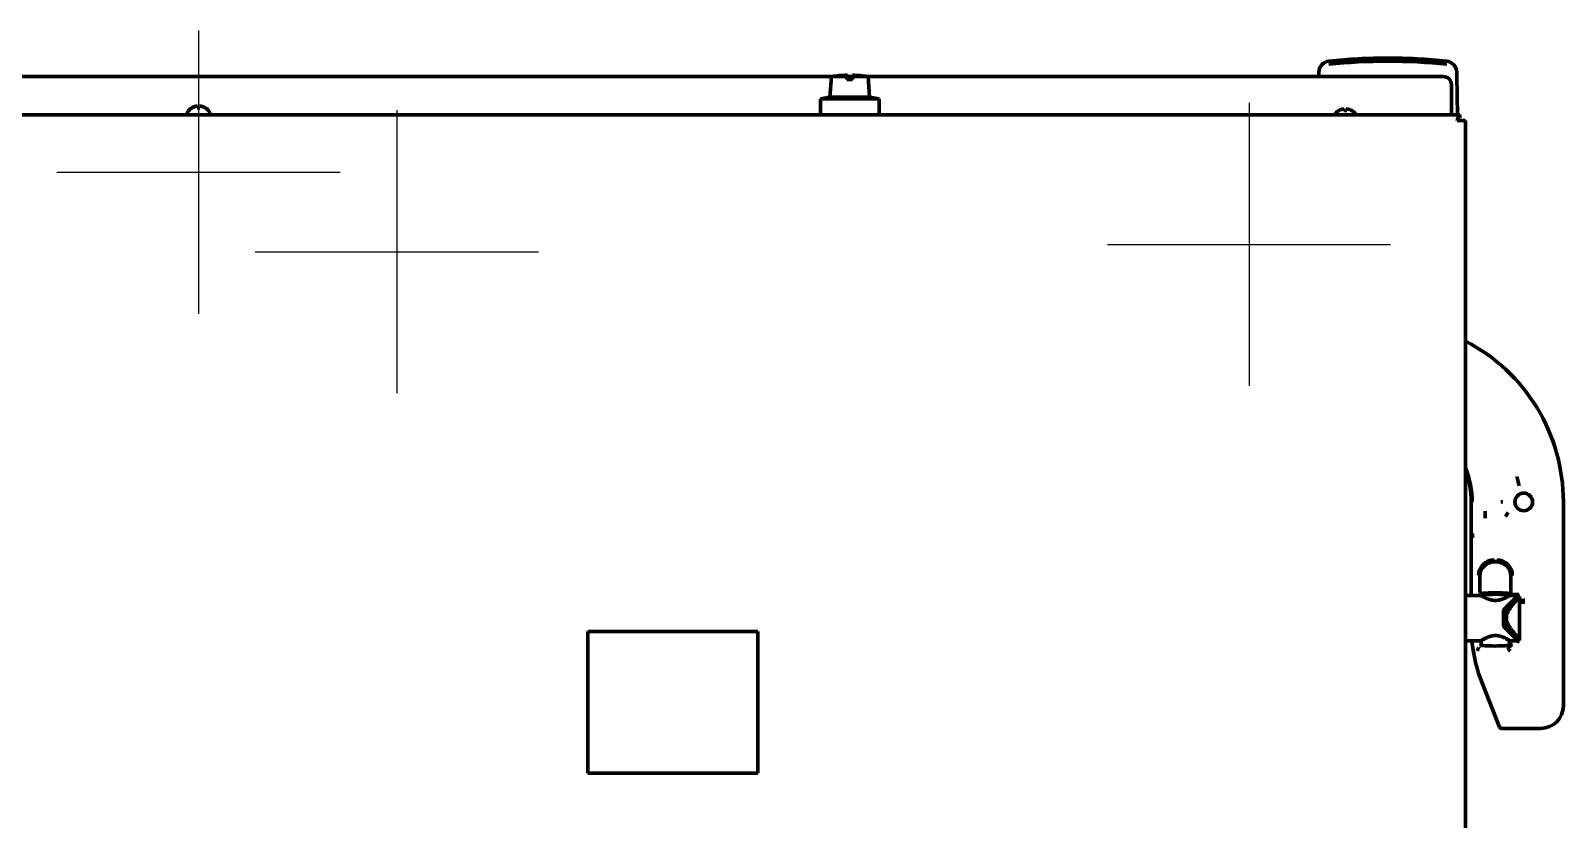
# Model space of a CAD drawing. Header units: inches. Extents: x 904 to 7172, y 213 to 5528.
# Drawn here: x 3184 to 3725, y 1208 to 1486 of the extents above; entities that cross this region are included whole.
import ezdxf

# ---------------------------------------------------------------- set-up
doc = ezdxf.new("R2010")
doc.units = ezdxf.units.IN
doc.layers.add('GEOM', color=7, linetype='Continuous')

# ---------------------------------------------------------------- blocks, each defined once
blk = doc.blocks.new('A$C0B5A562A')
at = {"color": 6}
for p, q in [((0, 50), (0, -50)), ((-50, 0), (50, 0))]:
    blk.add_line(p, q, dxfattribs=at)
blk = doc.blocks.new('A$C29D5572B')
at = {"color": 1}
for p, q in [((0, 50), (0, -50)), ((-50, 0), (50, 0))]:
    blk.add_line(p, q, dxfattribs=at)
blk = doc.blocks.new('A$C0F8E2EAE')
blk.add_blockref('A$C29D5572B', (0, 0))
blk = doc.blocks.new('A$C76516A4E')
at = {"color": 3}
for p, q in [((0, 50), (0, -50)), ((-50, 0), (50, 0))]:
    blk.add_line(p, q, dxfattribs=at)

msp = doc.modelspace()

# ---------------------------------------------------------------- linework, layer by layer
at = {"linetype": 'Continuous', "lineweight": 70}
for p, q in [((2803.62, 1470.06), (3466.66, 1470.06)), ((3466.62, 1470.05), (3466.11, 1462.75)), ((3472.12, 1470.05), (3466.62, 1470.05)), ((3472.11, 1470.06), (3474.12, 1470.06)), ((3472.12, 1470.05), (3472.12, 1469.03)), ((3472.12, 1469.03), (3474.12, 1469.03)), ((3479.62, 1470.05), (3474.12, 1470.05)), ((3474.12, 1469.03), (3474.12, 1470.05)), ((3479.57, 1470.06), (3682.62, 1470.06)), ((3480.13, 1462.75), (3479.62, 1470.05)), ((3558.23, 1470.07), (3563.12, 1470.07)), ((3558.23, 1470.07), (3558.23, 1470.06)), ((3563.12, 1470.07), (3568.01, 1470.07)), ((3563.12, 1470.06), (3563.12, 1470.07)), ((3568.01, 1470.06), (3568.01, 1470.07)), ((3638.75, 1471.57), (3638.73, 1470.23)), ((3638.73, 1470.23), (3638.73, 1470.06)), ((3685.62, 1467.16), (3685.62, 1457.31)), ((3687.48, 1471.57), (3687.51, 1470.23)), ((3687.74, 1456.57), (3687.51, 1470.23)), ((3466.11, 1462.75), (3462.79, 1462.17)), ((3483.45, 1462.17), (3462.79, 1462.17)), ((3462.79, 1462.17), (3462.79, 1456.57)), ((3480.13, 1462.75), (3466.11, 1462.75)), ((3483.45, 1462.17), (3480.13, 1462.75)), ((3483.45, 1456.57), (3483.45, 1462.17)), ((2797.62, 1456.57), (3688.62, 1456.57)), ((3239.12, 1457.17), (3239.12, 1456.97)), ((3240.82, 1459.01), (3240.82, 1459.05)), ((3245.42, 1459.05), (3245.42, 1459.01)), ((3247.12, 1456.97), (3247.12, 1457.17)), ((3645.82, 1458.01), (3645.82, 1458.05)), ((3650.42, 1458.05), (3650.42, 1458.01)), ((3685.62, 1456.57), (3685.62, 1457.31)), ((3688.62, 1456.57), (3688.62, 1455.57)), ((3687.62, 1454.57), (3688.62, 1454.57)), ((3687.78, 1454.57), (3687.78, 1454.8)), ((3690.62, 1454.57), (3688.62, 1454.57)), ((3690.62, 967.77), (3690.62, 1454.57)), ((3708.65, 1328.81), (3709.04, 1327.37)), ((3709.04, 1327.37), (3709.56, 1325.46)), ((3692.62, 1319.77), (3692.62, 1286.77)), ((3703, 1319.77), (3703.76, 1319.77)), ((3704.72, 1314.68), (3705.62, 1316.04)), ((3725.12, 1247.76), (3725.12, 1319.77)), ((3693.04, 1307.13), (3693, 1308.6)), ((3700.64, 1298.58), (3701.6, 1298.58)), ((3700.65, 1298.77), (3701.59, 1298.77)), ((3695.64, 1293.59), (3695.64, 1289.3)), ((3706.6, 1293.59), (3706.6, 1289.3)), ((3696.07, 1286.77), (3690.62, 1286.77)), ((3696.01, 1287.41), (3695.71, 1287.8)), ((3709.12, 1286.77), (3704.02, 1281.67)), ((3709.12, 1286.77), (3704.41, 1282.06)), ((3709.12, 1286.77), (3706.17, 1286.77)), ((3706.52, 1287.8), (3706.23, 1287.41)), ((3706.36, 1287.08), (3708.88, 1287.08)), ((3708.88, 1287.08), (3708.88, 1287.1)), ((3709.22, 1286.77), (3709.12, 1286.77)), ((3709.62, 1271.17), (3709.62, 1286.37)), ((3704.02, 1275.87), (3704.02, 1281.67)), ((3704.12, 1280.77), (3704.12, 1279.9)), ((3704.12, 1279.34), (3704.12, 1278.2)), ((3704.12, 1277.64), (3704.12, 1276.77)), ((3440.62, 1273.97), (3380.62, 1273.97)), ((3380.62, 1273.97), (3380.62, 1223.97)), ((3440.62, 1223.97), (3440.62, 1273.97)), ((3709.12, 1270.77), (3704.02, 1275.87)), ((3709.12, 1270.77), (3704.41, 1275.47)), ((3690.62, 1270.77), (3696.07, 1270.77)), ((3696.12, 1270.8), (3696.12, 1269.24)), ((3706.12, 1269.26), (3706.12, 1270.8)), ((3706.17, 1270.77), (3709.12, 1270.77)), ((3706.21, 1269.24), (3706.21, 1269.23)), ((3708.88, 1270.42), (3708.88, 1270.46)), ((3709.12, 1270.77), (3709.22, 1270.77)), ((3702.62, 1240.24), (3696.52, 1255.5)), ((3703.32, 1239.77), (3717.13, 1239.77)), ((3380.62, 1223.97), (3440.62, 1223.97))]:
    msp.add_line(p, q, dxfattribs=at)
msp.add_circle((3711.12, 1319.77), 3.13, dxfattribs=at)
for centre, radius, start, end in [((3642.75, 1471.5), 4, 95.987, 179), ((3663.12, 1277.32), 199.25, 90, 95.987), ((3663.12, 1277.32), 199.25, 84.013, 90), ((3683.48, 1471.5), 4, 1, 84.013), ((3474.62, 1410.59), 60, 92.3861, 97.663), ((3471.62, 1410.59), 60, 82.337, 87.6114), ((3239.52, 1457.17), 0.4, 149.6988, 180), ((3239.52, 1456.97), 0.4, 180, 270), ((3243.32, 1454.95), 4.8, 121.3727, 149.6988), ((3242.92, 1454.95), 4.8, 30.3012, 58.6273), ((3246.72, 1456.97), 0.4, 270, 0), ((3246.72, 1457.17), 0.4, 0, 30.3012), ((3648.32, 1453.95), 4.8, 121.3727, 146.9175), ((3647.92, 1453.95), 4.8, 33.0825, 58.6273), ((3661.12, 1319.77), 64, 0, 62.5528), ((3661.12, 1319.77), 31.8, 0, 21.9122), ((3661.12, 1319.77), 31.5, 0, 20.5284), ((3747.12, 1275.75), 54.5, 185.2398, 201.8014)]:
    msp.add_arc(centre, radius, start, end, dxfattribs=at)
for centre, major_axis, ratio, start_param, end_param in [((3663.12, 1277.74), (197.77, 0), 0.999848, 1.465422, 1.67617), ((3682.62, 1467.16), (-3, 0), 0.965926, 3.141593, 4.712389), ((3700.65, 1293.77), (-5.51, 0), 0.999048, 4.712389, 6.283185), ((3701.59, 1293.77), (-5.51, 0), 0.999048, 3.141593, 4.712389), ((3700.65, 1293.77), (5.01, 0), 0.998858, 1.570796, 3.141593), ((3700.65, 1293.58), (-4.17, 2.78), 0.998023, 5.301071, 6.87004), ((3701.59, 1293.77), (5.01, 0), 0.998858, 0, 1.570796), ((3701.59, 1293.58), (-4.17, -2.78), 0.998023, 2.554737, 4.123707), ((3695.72, 1289.3), (0, 1.5), 0.052408, 1.570796, 3.071779), ((3706.52, 1289.3), (0, 1.5), 0.052408, 3.211406, 4.712389), ((3695.59, 1268.26), (0.675, -0.584), 0.395819, 4.350072, 4.990622), ((3701.15, 1269.24), (5.13, 0), 0.069756, 3.033325, 3.098266), ((3701.12, 1269.24), (5.1, 0), 0.069927, 3.188101, 6.18686), ((3705.96, 1269.48), (0.694, 0.32), 0.999996, 4.280256, 5.40509), ((3701.09, 1269.24), (5.13, 0), 0.069756, 0.041223, 0.108261), ((3707.12, 1268.9), (-0.468, 0.176), 0.743892, 4.984456, 6.179853), ((3717.11, 1247.78), (5.67, -5.67), 0.997265, 5.499157, 7.067214), ((3703.32, 1240.52), (0.031, -0.75), 0.998627, 5.052069, 6.241985)]:
    msp.add_ellipse(centre, major_axis=major_axis, ratio=ratio, start_param=start_param, end_param=end_param, dxfattribs=at)
for points, degree, knots in [([(3472.12, 1470.53), (3472.12, 1470.53), (3472.12, 1470.53), (3472.12, 1470.53), (3472.12, 1470.53), (3472.12, 1470.52), (3472.12, 1470.51), (3472.12, 1470.5), (3472.12, 1470.48), (3472.12, 1470.46), (3472.12, 1470.43), (3472.12, 1470.4), (3472.12, 1470.35), (3472.12, 1470.3), (3472.12, 1470.23), (3472.12, 1470.15), (3472.12, 1470.09), (3472.12, 1470.05)], 3, [0, 0, 0, 0, 0.001093, 0.072443, 0.143794, 0.215144, 0.286495, 0.357845, 0.429196, 0.500546, 0.571897, 0.643247, 0.714598, 0.785948, 0.857299, 0.928649, 1, 1, 1, 1]), ([(3474.12, 1470.05), (3474.12, 1470.09), (3474.12, 1470.15), (3474.12, 1470.23), (3474.12, 1470.3), (3474.12, 1470.35), (3474.12, 1470.4), (3474.12, 1470.43), (3474.12, 1470.46), (3474.12, 1470.48), (3474.12, 1470.5), (3474.12, 1470.51), (3474.12, 1470.52), (3474.12, 1470.53), (3474.12, 1470.53), (3474.12, 1470.53), (3474.12, 1470.53)], 3, [0, 0, 0, 0, 0.071482, 0.142964, 0.214447, 0.285929, 0.357411, 0.428893, 0.500375, 0.571857, 0.64334, 0.714822, 0.786304, 0.857786, 0.929268, 1, 1, 1, 1]), ([(3242.62, 1459.01), (3242.62, 1459.14), (3242.62, 1459.25), (3242.62, 1459.38), (3242.62, 1459.43), (3242.62, 1459.5), (3242.62, 1459.53), (3242.62, 1459.56)], 3, [0, 0, 0, 0, 0.5, 0.5, 0.75, 0.75, 1, 1, 1, 1]), ([(3245.42, 1459.01), (3245.22, 1459.14), (3245.01, 1459.25), (3244.68, 1459.38), (3244.57, 1459.43), (3244.35, 1459.5), (3244.23, 1459.53), (3244.12, 1459.56)], 3, [0, 0, 0, 0, 0.5, 0.5, 0.75, 0.75, 1, 1, 1, 1]), ([(3647.62, 1458.01), (3647.62, 1458.14), (3647.62, 1458.25), (3647.62, 1458.38), (3647.62, 1458.42), (3647.62, 1458.5), (3647.62, 1458.53), (3647.62, 1458.56)], 3, [0, 0, 0, 0, 0.5, 0.5, 0.75, 0.75, 1, 1, 1, 1]), ([(3650.42, 1458.01), (3650.22, 1458.14), (3650.01, 1458.25), (3649.68, 1458.38), (3649.57, 1458.42), (3649.35, 1458.5), (3649.23, 1458.53), (3649.12, 1458.56)], 3, [0, 0, 0, 0, 0.5, 0.5, 0.75, 0.75, 1, 1, 1, 1]), ([(3697.54, 1316.46), (3697.54, 1316.06), (3697.54, 1315.66), (3697.53, 1315.06), (3697.53, 1314.67), (3697.52, 1314.28), (3697.52, 1314.08)], 3, [0, 0, 0, 0, 0.5, 0.5, 0.75, 1, 1, 1, 1]), ([(3696.11, 1286.88), (3696.11, 1286.89), (3696.11, 1286.9), (3696.1, 1286.93), (3696.1, 1286.94), (3696.1, 1286.99), (3696.09, 1287.01), (3696.08, 1287.07), (3696.08, 1287.1), (3696.07, 1287.15), (3696.06, 1287.18), (3696.05, 1287.25), (3696.04, 1287.3), (3696.03, 1287.35), (3696.03, 1287.37), (3696.02, 1287.39), (3696.01, 1287.4), (3696.01, 1287.41)], 3, [0, 0, 0, 0, 0.0625, 0.0625, 0.125, 0.125, 0.25, 0.25, 0.375, 0.375, 0.5, 0.5, 0.75, 0.75, 0.875, 0.875, 1, 1, 1, 1]), ([(3706.17, 1286.77), (3706.17, 1286.77), (3706.17, 1286.77), (3706.17, 1286.77), (3706.16, 1286.76), (3706.15, 1286.76), (3706.13, 1286.74), (3706.1, 1286.73), (3706.04, 1286.69), (3705.99, 1286.66), (3705.93, 1286.62), (3705.92, 1286.61), (3705.89, 1286.6), (3705.85, 1286.57), (3705.81, 1286.54), (3705.71, 1286.49), (3705.64, 1286.44), (3705.48, 1286.35), (3705.4, 1286.3), (3705.28, 1286.24), (3705.26, 1286.23), (3705.21, 1286.2), (3705.14, 1286.16), (3705.07, 1286.12), (3704.91, 1286.04), (3704.8, 1285.98), (3704.58, 1285.87), (3704.46, 1285.81), (3704.3, 1285.74), (3704.27, 1285.73), (3704.21, 1285.7), (3704.18, 1285.68), (3704.08, 1285.64), (3704.01, 1285.61), (3703.81, 1285.53), (3703.68, 1285.48), (3703.39, 1285.37), (3703.25, 1285.33), (3703.02, 1285.26), (3702.94, 1285.24), (3702.83, 1285.2), (3702.79, 1285.19), (3702.71, 1285.17), (3702.67, 1285.16), (3702.47, 1285.12), (3702.31, 1285.08), (3701.98, 1285.03), (3701.81, 1285.01), (3701.56, 1284.99), (3701.47, 1284.98), (3701.34, 1284.98), (3701.3, 1284.98), (3701.22, 1284.97), (3701.17, 1284.97), (3700.96, 1284.97), (3700.79, 1284.98), (3700.45, 1285.01), (3700.28, 1285.03), (3700.08, 1285.06), (3700.04, 1285.07), (3699.95, 1285.08), (3699.91, 1285.09), (3699.79, 1285.11), (3699.71, 1285.13), (3699.47, 1285.19), (3699.31, 1285.23), (3699.01, 1285.32), (3698.86, 1285.37), (3698.68, 1285.43), (3698.65, 1285.45), (3698.58, 1285.47), (3698.47, 1285.51), (3698.37, 1285.55), (3698.17, 1285.64), (3698.04, 1285.69), (3697.79, 1285.81), (3697.67, 1285.86), (3697.53, 1285.94), (3697.5, 1285.95), (3697.44, 1285.98), (3697.36, 1286.02), (3697.28, 1286.06), (3697.13, 1286.14), (3697.03, 1286.2), (3696.85, 1286.3), (3696.76, 1286.35), (3696.65, 1286.42), (3696.61, 1286.44), (3696.55, 1286.47), (3696.54, 1286.48), (3696.5, 1286.5), (3696.49, 1286.51), (3696.4, 1286.56), (3696.35, 1286.6), (3696.25, 1286.66), (3696.21, 1286.68), (3696.14, 1286.72), (3696.11, 1286.74), (3696.09, 1286.75), (3696.09, 1286.76), (3696.08, 1286.76), (3696.08, 1286.76), (3696.07, 1286.77), (3696.07, 1286.77), (3696.07, 1286.77), (3696.07, 1286.77), (3696.07, 1286.77), (3696.07, 1286.77), (3696.07, 1286.77)], 3, [0, 0, 0, 0, 0.006788, 0.006788, 0.014609, 0.03025, 0.03025, 0.061532, 0.061532, 0.092814, 0.092814, 0.100635, 0.100635, 0.108456, 0.124097, 0.124097, 0.155379, 0.155379, 0.186661, 0.186661, 0.194482, 0.194482, 0.202302, 0.217944, 0.217944, 0.249226, 0.249226, 0.280508, 0.280508, 0.288329, 0.288329, 0.296149, 0.296149, 0.31179, 0.31179, 0.343073, 0.343073, 0.374355, 0.374355, 0.389996, 0.389996, 0.397816, 0.397816, 0.405637, 0.405637, 0.436919, 0.436919, 0.468202, 0.468202, 0.483843, 0.483843, 0.491663, 0.491663, 0.499484, 0.499484, 0.530766, 0.530766, 0.562048, 0.562048, 0.569869, 0.569869, 0.577689, 0.577689, 0.593331, 0.593331, 0.624613, 0.624613, 0.655895, 0.655895, 0.663716, 0.663716, 0.671536, 0.687177, 0.687177, 0.71846, 0.71846, 0.749742, 0.749742, 0.757562, 0.757562, 0.765383, 0.781024, 0.781024, 0.812306, 0.812306, 0.843589, 0.843589, 0.85923, 0.85923, 0.86705, 0.86705, 0.874871, 0.874871, 0.906153, 0.906153, 0.937435, 0.937435, 0.968718, 0.968718, 0.976538, 0.976538, 0.984359, 0.984359, 0.992179, 0.99609, 0.998045, 0.998045, 1, 1, 1, 1]), ([(3696.13, 1286.77), (3696.12, 1286.79), (3696.16, 1286.82), (3696.28, 1286.86), (3696.38, 1286.89), (3696.63, 1286.93), (3696.78, 1286.95), (3697.14, 1286.99), (3697.35, 1287.01), (3697.81, 1287.05), (3698.07, 1287.06), (3698.61, 1287.09), (3698.9, 1287.11), (3699.51, 1287.13), (3699.82, 1287.13), (3700.46, 1287.15), (3700.79, 1287.15), (3701.12, 1287.15)], 3, [0, 0, 0, 0, 0.125, 0.125, 0.25, 0.25, 0.375, 0.375, 0.5, 0.5, 0.625, 0.625, 0.75, 0.75, 0.875, 0.875, 1, 1, 1, 1]), ([(3696.13, 1286.75), (3696.13, 1286.75), (3696.13, 1286.75), (3696.12, 1286.75), (3696.12, 1286.76), (3696.12, 1286.76), (3696.12, 1286.76), (3696.12, 1286.77), (3696.12, 1286.77)], 3, [0, 0, 0, 0, 0.079138, 0.245805, 0.500002, 0.710457, 0.920899, 1, 1, 1, 1]), ([(3701.12, 1287.15), (3701.45, 1287.15), (3701.78, 1287.15), (3702.42, 1287.13), (3702.74, 1287.13), (3703.34, 1287.11), (3703.63, 1287.09), (3704.18, 1287.07), (3704.43, 1287.05), (3704.9, 1287.01), (3705.1, 1286.99), (3705.47, 1286.95), (3705.62, 1286.93), (3705.87, 1286.89), (3705.97, 1286.86), (3706.1, 1286.82), (3706.13, 1286.79), (3706.13, 1286.77)], 3, [0, 0, 0, 0, 0.125, 0.125, 0.25, 0.25, 0.375, 0.375, 0.5, 0.5, 0.625, 0.625, 0.75, 0.75, 0.875, 0.875, 1, 1, 1, 1]), ([(3709.16, 1286.7), (3709.17, 1286.71), (3709.18, 1286.72), (3709.19, 1286.74), (3709.2, 1286.75), (3709.21, 1286.76), (3709.21, 1286.76), (3709.22, 1286.77), (3709.22, 1286.77), (3709.22, 1286.77), (3709.22, 1286.77), (3709.21, 1286.76), (3709.21, 1286.76), (3709.2, 1286.75), (3709.2, 1286.74), (3709.16, 1286.7), (3709.13, 1286.66), (3709.06, 1286.59), (3709.03, 1286.56), (3708.99, 1286.51), (3708.98, 1286.5), (3708.95, 1286.46), (3708.93, 1286.44), (3708.85, 1286.35), (3708.77, 1286.26), (3708.6, 1286.07), (3708.51, 1285.97), (3708.38, 1285.83), (3708.36, 1285.8), (3708.31, 1285.74), (3708.28, 1285.71), (3708.2, 1285.61), (3708.15, 1285.55), (3707.98, 1285.36), (3707.86, 1285.22), (3707.61, 1284.93), (3707.48, 1284.78), (3707.22, 1284.47), (3707.08, 1284.31), (3706.87, 1284.06), (3706.8, 1283.98), (3706.7, 1283.85), (3706.66, 1283.8), (3706.59, 1283.72), (3706.55, 1283.67), (3706.37, 1283.45), (3706.23, 1283.27), (3705.94, 1282.9), (3705.79, 1282.71), (3705.51, 1282.32), (3705.36, 1282.13), (3705.15, 1281.82), (3705.08, 1281.72), (3704.94, 1281.51), (3704.88, 1281.4), (3704.74, 1281.19), (3704.68, 1281.08), (3704.58, 1280.91), (3704.55, 1280.85), (3704.49, 1280.74), (3704.46, 1280.68), (3704.37, 1280.51), (3704.31, 1280.39), (3704.21, 1280.15), (3704.16, 1280.02), (3704.12, 1279.9)], 3, [0, 0, 0, 0, 0.018362, 0.018362, 0.047234, 0.047234, 0.06167, 0.06167, 0.076106, 0.076106, 0.090542, 0.090542, 0.104977, 0.104977, 0.133849, 0.133849, 0.191593, 0.191593, 0.220464, 0.220464, 0.2349, 0.2349, 0.249336, 0.249336, 0.307079, 0.307079, 0.364823, 0.364823, 0.379259, 0.379259, 0.393694, 0.393694, 0.422566, 0.422566, 0.48031, 0.48031, 0.538053, 0.538053, 0.595796, 0.595796, 0.624668, 0.624668, 0.639104, 0.639104, 0.65354, 0.65354, 0.711283, 0.711283, 0.769026, 0.769026, 0.82677, 0.82677, 0.855642, 0.855642, 0.884513, 0.884513, 0.913385, 0.913385, 0.927821, 0.927821, 0.942257, 0.942257, 0.971128, 0.971128, 1, 1, 1, 1]), ([(3709.62, 1286.37), (3709.62, 1286.37), (3709.62, 1286.37), (3709.61, 1286.36), (3709.61, 1286.36), (3709.6, 1286.35), (3709.59, 1286.34), (3709.55, 1286.3), (3709.51, 1286.26), (3709.44, 1286.18), (3709.41, 1286.16), (3709.36, 1286.11), (3709.35, 1286.09), (3709.31, 1286.05), (3709.29, 1286.04), (3709.2, 1285.94), (3709.12, 1285.85), (3708.93, 1285.66), (3708.82, 1285.56), (3708.68, 1285.41), (3708.66, 1285.38), (3708.6, 1285.32), (3708.51, 1285.23), (3708.42, 1285.13), (3708.23, 1284.94), (3708.1, 1284.8), (3707.83, 1284.51), (3707.68, 1284.36), (3707.46, 1284.13), (3707.39, 1284.05), (3707.28, 1283.93), (3707.24, 1283.88), (3707.16, 1283.8), (3707.12, 1283.76), (3707.05, 1283.67), (3707.01, 1283.63), (3706.93, 1283.55), (3706.89, 1283.5), (3706.77, 1283.37), (3706.7, 1283.28), (3706.46, 1283.02), (3706.3, 1282.84), (3705.98, 1282.46), (3705.82, 1282.27), (3705.59, 1281.98), (3705.51, 1281.88), (3705.36, 1281.68), (3705.28, 1281.57), (3705.13, 1281.36), (3705.05, 1281.26), (3704.9, 1281.04), (3704.83, 1280.93), (3704.73, 1280.76), (3704.69, 1280.7), (3704.64, 1280.62), (3704.62, 1280.59), (3704.59, 1280.53), (3704.58, 1280.5), (3704.49, 1280.35), (3704.43, 1280.23), (3704.32, 1279.99), (3704.27, 1279.86), (3704.18, 1279.6), (3704.15, 1279.47), (3704.12, 1279.34)], 3, [0, 0, 0, 0, 0.015287, 0.015287, 0.030917, 0.030917, 0.062178, 0.062178, 0.124699, 0.124699, 0.15596, 0.15596, 0.17159, 0.17159, 0.187221, 0.187221, 0.249742, 0.249742, 0.312264, 0.312264, 0.327894, 0.327894, 0.343524, 0.374785, 0.374785, 0.437307, 0.437307, 0.499828, 0.499828, 0.531089, 0.531089, 0.546719, 0.546719, 0.56235, 0.56235, 0.57798, 0.57798, 0.59361, 0.59361, 0.624871, 0.624871, 0.687393, 0.687393, 0.749914, 0.749914, 0.781175, 0.781175, 0.812436, 0.812436, 0.843696, 0.843696, 0.874957, 0.874957, 0.890587, 0.890587, 0.898403, 0.898403, 0.906218, 0.906218, 0.937479, 0.937479, 0.968739, 0.968739, 1, 1, 1, 1]), ([(3709.12, 1285.77), (3709.12, 1285.77), (3709.11, 1285.75), (3709.06, 1285.7), (3709.03, 1285.66), (3708.96, 1285.59), (3708.94, 1285.56), (3708.89, 1285.51), (3708.88, 1285.49), (3708.85, 1285.46), (3708.83, 1285.44), (3708.75, 1285.35), (3708.68, 1285.26), (3708.52, 1285.07), (3708.43, 1284.97), (3708.31, 1284.83), (3708.29, 1284.8), (3708.24, 1284.74), (3708.21, 1284.71), (3708.14, 1284.62), (3708.08, 1284.56), (3707.92, 1284.36), (3707.81, 1284.23), (3707.58, 1283.94), (3707.46, 1283.8), (3707.28, 1283.56), (3707.22, 1283.49), (3707.13, 1283.36), (3707.1, 1283.32), (3707.04, 1283.24), (3707, 1283.2), (3706.85, 1282.99), (3706.72, 1282.82), (3706.47, 1282.46), (3706.35, 1282.28), (3706.1, 1281.9), (3705.98, 1281.71), (3705.8, 1281.41), (3705.75, 1281.31), (3705.66, 1281.15), (3705.64, 1281.1), (3705.58, 1280.99), (3705.56, 1280.94), (3705.48, 1280.77), (3705.43, 1280.66), (3705.34, 1280.44), (3705.29, 1280.33), (3705.21, 1280.1), (3705.18, 1279.98), (3705.13, 1279.83), (3705.13, 1279.8), (3705.11, 1279.74), (3705.09, 1279.65), (3705.07, 1279.56), (3705.04, 1279.38), (3705.02, 1279.26), (3705, 1279.01), (3704.99, 1278.89), (3704.99, 1278.73), (3704.99, 1278.7), (3704.99, 1278.64), (3704.99, 1278.6), (3705, 1278.51), (3705.01, 1278.32), (3705.04, 1278.14), (3705.09, 1277.9), (3705.11, 1277.78), (3705.16, 1277.6), (3705.18, 1277.54), (3705.21, 1277.45), (3705.22, 1277.42), (3705.24, 1277.37), (3705.29, 1277.22), (3705.34, 1277.08), (3705.44, 1276.86), (3705.48, 1276.75), (3705.59, 1276.54), (3705.64, 1276.43), (3705.75, 1276.22), (3705.81, 1276.12), (3705.9, 1275.97), (3705.93, 1275.92), (3705.99, 1275.82), (3706.02, 1275.77), (3706.11, 1275.62), (3706.17, 1275.53), (3706.35, 1275.24), (3706.48, 1275.06), (3706.73, 1274.71), (3706.85, 1274.54), (3707.1, 1274.21), (3707.22, 1274.05), (3707.41, 1273.82), (3707.47, 1273.74), (3707.56, 1273.63), (3707.58, 1273.59), (3707.64, 1273.52), (3707.67, 1273.48), (3707.82, 1273.3), (3707.93, 1273.17), (3708.14, 1272.91), (3708.24, 1272.79), (3708.38, 1272.62), (3708.43, 1272.57), (3708.5, 1272.49), (3708.52, 1272.46), (3708.56, 1272.41), (3708.58, 1272.39), (3708.68, 1272.27), (3708.76, 1272.19), (3708.88, 1272.04), (3708.94, 1271.97), (3708.99, 1271.91), (3709, 1271.9), (3709.02, 1271.88), (3709.03, 1271.87), (3709.06, 1271.84), (3709.09, 1271.8), (3709.1, 1271.78), (3709.11, 1271.77), (3709.12, 1271.77), (3709.12, 1271.77), (3709.12, 1271.77), (3709.12, 1271.77)], 3, [0, 0, 0, 0, 0.031264, 0.031264, 0.062527, 0.062527, 0.078159, 0.078159, 0.085975, 0.085975, 0.093791, 0.093791, 0.125055, 0.125055, 0.156318, 0.156318, 0.164134, 0.164134, 0.17195, 0.17195, 0.187582, 0.187582, 0.218846, 0.218846, 0.250109, 0.250109, 0.265741, 0.265741, 0.273557, 0.273557, 0.281373, 0.281373, 0.312637, 0.312637, 0.3439, 0.3439, 0.375164, 0.375164, 0.390796, 0.390796, 0.398612, 0.398612, 0.406428, 0.406428, 0.42206, 0.42206, 0.437691, 0.437691, 0.453323, 0.453323, 0.457231, 0.457231, 0.461139, 0.468955, 0.468955, 0.484587, 0.484587, 0.500219, 0.500219, 0.504127, 0.504127, 0.508035, 0.508035, 0.515851, 0.531483, 0.531483, 0.547114, 0.547114, 0.55493, 0.55493, 0.558838, 0.558838, 0.562746, 0.578378, 0.578378, 0.59401, 0.59401, 0.609642, 0.609642, 0.625274, 0.625274, 0.633089, 0.633089, 0.640905, 0.640905, 0.656537, 0.656537, 0.687801, 0.687801, 0.719065, 0.719065, 0.750328, 0.750328, 0.76596, 0.76596, 0.773776, 0.773776, 0.781592, 0.781592, 0.812856, 0.812856, 0.844119, 0.844119, 0.859751, 0.859751, 0.867567, 0.867567, 0.875383, 0.875383, 0.906647, 0.906647, 0.93791, 0.93791, 0.945726, 0.945726, 0.953542, 0.953542, 0.969174, 0.984806, 0.984806, 0.992622, 0.992622, 1, 1, 1, 1]), ([(3706.23, 1287.41), (3706.21, 1287.38), (3706.17, 1287.15), (3706.14, 1286.97), (3706.13, 1286.85)], 2, [0, 0, 0, 0.5, 0.75, 1, 1, 1]), ([(3708.88, 1287.12), (3708.9, 1287.12), (3708.94, 1287.11), (3709, 1287.11), (3709.08, 1287.11), (3709.15, 1287.1), (3709.23, 1287.1), (3709.3, 1287.09), (3709.37, 1287.07), (3709.41, 1287.06), (3709.43, 1287.06), (3709.43, 1287.06), (3709.43, 1287.06)], 3, [0, 0, 0, 0, 0.124998, 0.249996, 0.374994, 0.499992, 0.62499, 0.749988, 0.874986, 0.999984, 0.999984, 1, 1, 1, 1]), ([(3710.88, 1283.84), (3710.88, 1284.06), (3710.88, 1284.27), (3710.89, 1284.52), (3710.89, 1284.57), (3710.89, 1284.64), (3710.89, 1284.67), (3710.89, 1284.71), (3710.9, 1284.74), (3710.9, 1284.85), (3710.9, 1284.93), (3710.91, 1285.08), (3710.91, 1285.15), (3710.91, 1285.24), (3710.91, 1285.27), (3710.92, 1285.32), (3710.92, 1285.34), (3710.92, 1285.39), (3710.92, 1285.41), (3710.92, 1285.45), (3710.92, 1285.47), (3710.93, 1285.51), (3710.93, 1285.53), (3710.93, 1285.56), (3710.93, 1285.58), (3710.93, 1285.6)], 3, [0, 0, 0, 0, 0.25, 0.25, 0.3125, 0.3125, 0.34375, 0.34375, 0.375, 0.375, 0.5, 0.5, 0.625, 0.625, 0.6875, 0.6875, 0.75, 0.75, 0.8125, 0.8125, 0.875, 0.875, 0.9375, 0.9375, 1, 1, 1, 1]), ([(3704.41, 1282.06), (3704.39, 1282.04), (3704.37, 1282.02), (3704.34, 1281.97), (3704.33, 1281.95), (3704.31, 1281.91), (3704.3, 1281.9), (3704.29, 1281.88), (3704.28, 1281.86), (3704.26, 1281.83), (3704.25, 1281.8), (3704.23, 1281.72), (3704.21, 1281.67), (3704.18, 1281.56), (3704.17, 1281.5), (3704.16, 1281.39), (3704.15, 1281.34), (3704.14, 1281.23), (3704.13, 1281.17), (3704.12, 1281), (3704.12, 1280.88), (3704.12, 1280.77)], 3, [0, 0, 0, 0, 0.0625, 0.0625, 0.125, 0.125, 0.15625, 0.15625, 0.1875, 0.1875, 0.25, 0.25, 0.375, 0.375, 0.5, 0.5, 0.625, 0.625, 0.75, 0.75, 1, 1, 1, 1]), ([(3704.12, 1279.34), (3704.12, 1279.43), (3704.12, 1279.52), (3704.12, 1279.71), (3704.12, 1279.8), (3704.12, 1279.9)], 3, [0, 0, 0, 0, 0.5, 0.5, 1, 1, 1, 1]), ([(3704.12, 1277.64), (3704.12, 1277.73), (3704.12, 1277.83), (3704.12, 1278.01), (3704.12, 1278.11), (3704.12, 1278.2)], 3, [0, 0, 0, 0, 0.5, 0.5, 1, 1, 1, 1]), ([(3704.12, 1278.2), (3704.15, 1278.06), (3704.18, 1277.93), (3704.25, 1277.74), (3704.27, 1277.67), (3704.32, 1277.55), (3704.35, 1277.49), (3704.43, 1277.3), (3704.5, 1277.18), (3704.62, 1276.95), (3704.69, 1276.83), (3704.83, 1276.61), (3704.9, 1276.5), (3705.01, 1276.34), (3705.05, 1276.28), (3705.13, 1276.17), (3705.16, 1276.12), (3705.28, 1275.96), (3705.36, 1275.86), (3705.51, 1275.66), (3705.59, 1275.56), (3705.83, 1275.26), (3705.99, 1275.07), (3706.31, 1274.69), (3706.47, 1274.51), (3706.66, 1274.29), (3706.7, 1274.24), (3706.78, 1274.16), (3706.9, 1274.02), (3707.01, 1273.9), (3707.24, 1273.65), (3707.39, 1273.48), (3707.68, 1273.17), (3707.83, 1273.02), (3708.1, 1272.73), (3708.23, 1272.6), (3708.48, 1272.33), (3708.6, 1272.21), (3708.82, 1271.98), (3708.93, 1271.87), (3709.07, 1271.73), (3709.11, 1271.68), (3709.18, 1271.62), (3709.21, 1271.59), (3709.24, 1271.56), (3709.25, 1271.54), (3709.26, 1271.53), (3709.35, 1271.44), (3709.41, 1271.38), (3709.51, 1271.28), (3709.55, 1271.24), (3709.59, 1271.2), (3709.6, 1271.19), (3709.61, 1271.18), (3709.61, 1271.17), (3709.62, 1271.17), (3709.62, 1271.17), (3709.62, 1271.17), (3709.62, 1271.17), (3709.62, 1271.17)], 3, [0, 0, 0, 0, 0.031218, 0.031218, 0.046827, 0.046827, 0.062436, 0.062436, 0.093653, 0.093653, 0.124871, 0.124871, 0.156089, 0.156089, 0.171698, 0.171698, 0.187307, 0.187307, 0.218525, 0.218525, 0.249742, 0.249742, 0.312178, 0.312178, 0.374614, 0.374614, 0.390223, 0.390223, 0.405831, 0.437049, 0.437049, 0.499485, 0.499485, 0.561921, 0.561921, 0.624356, 0.624356, 0.686792, 0.686792, 0.749227, 0.749227, 0.780445, 0.780445, 0.796054, 0.803859, 0.803859, 0.811663, 0.811663, 0.874099, 0.874099, 0.936534, 0.936534, 0.967752, 0.967752, 0.983361, 0.983361, 0.99897, 0.99897, 1, 1, 1, 1]), ([(3704.12, 1277.64), (3704.16, 1277.51), (3704.21, 1277.39), (3704.31, 1277.15), (3704.37, 1277.03), (3704.48, 1276.8), (3704.54, 1276.69), (3704.67, 1276.47), (3704.74, 1276.36), (3704.84, 1276.19), (3704.87, 1276.14), (3704.94, 1276.03), (3704.97, 1275.98), (3705.08, 1275.82), (3705.15, 1275.72), (3705.36, 1275.41), (3705.51, 1275.21), (3705.8, 1274.82), (3705.94, 1274.63), (3706.16, 1274.35), (3706.23, 1274.26), (3706.34, 1274.13), (3706.38, 1274.08), (3706.45, 1273.99), (3706.49, 1273.95), (3706.67, 1273.73), (3706.81, 1273.56), (3707.08, 1273.22), (3707.22, 1273.06), (3707.48, 1272.75), (3707.61, 1272.6), (3707.79, 1272.39), (3707.85, 1272.32), (3707.94, 1272.22), (3707.97, 1272.18), (3708.03, 1272.12), (3708.06, 1272.08), (3708.2, 1271.92), (3708.31, 1271.8), (3708.51, 1271.57), (3708.6, 1271.47), (3708.73, 1271.32), (3708.77, 1271.28), (3708.82, 1271.21), (3708.84, 1271.19), (3708.87, 1271.16), (3708.88, 1271.15), (3708.89, 1271.13), (3708.97, 1271.05), (3709.03, 1270.98), (3709.12, 1270.87), (3709.16, 1270.84), (3709.19, 1270.8), (3709.2, 1270.79), (3709.21, 1270.78), (3709.21, 1270.77), (3709.22, 1270.77), (3709.22, 1270.77), (3709.22, 1270.77), (3709.22, 1270.77), (3709.22, 1270.77)], 3, [0, 0, 0, 0, 0.031212, 0.031212, 0.062424, 0.062424, 0.093636, 0.093636, 0.124848, 0.124848, 0.140454, 0.140454, 0.15606, 0.15606, 0.187272, 0.187272, 0.249696, 0.249696, 0.31212, 0.31212, 0.343332, 0.343332, 0.358938, 0.358938, 0.374544, 0.374544, 0.436967, 0.436967, 0.499391, 0.499391, 0.561815, 0.561815, 0.593027, 0.593027, 0.608633, 0.608633, 0.624239, 0.624239, 0.686663, 0.686663, 0.749087, 0.749087, 0.780299, 0.780299, 0.795905, 0.795905, 0.803708, 0.803708, 0.811511, 0.873935, 0.873935, 0.936359, 0.936359, 0.967571, 0.967571, 0.983177, 0.983177, 0.998783, 0.998783, 1, 1, 1, 1]), ([(3696.07, 1270.77), (3696.07, 1270.77), (3696.07, 1270.77), (3696.07, 1270.77), (3696.08, 1270.77), (3696.08, 1270.78), (3696.11, 1270.79), (3696.13, 1270.81), (3696.2, 1270.85), (3696.24, 1270.88), (3696.3, 1270.91), (3696.32, 1270.92), (3696.34, 1270.94), (3696.39, 1270.96), (3696.43, 1270.99), (3696.53, 1271.05), (3696.6, 1271.09), (3696.75, 1271.18), (3696.84, 1271.23), (3696.95, 1271.3), (3696.98, 1271.31), (3697.02, 1271.33), (3697.1, 1271.37), (3697.17, 1271.41), (3697.33, 1271.5), (3697.43, 1271.55), (3697.66, 1271.67), (3697.78, 1271.72), (3697.93, 1271.79), (3697.97, 1271.81), (3698.03, 1271.84), (3698.06, 1271.85), (3698.16, 1271.89), (3698.22, 1271.92), (3698.42, 1272), (3698.56, 1272.06), (3698.84, 1272.16), (3698.99, 1272.21), (3699.22, 1272.28), (3699.29, 1272.3), (3699.41, 1272.33), (3699.45, 1272.34), (3699.53, 1272.36), (3699.57, 1272.37), (3699.77, 1272.42), (3699.93, 1272.45), (3700.26, 1272.51), (3700.43, 1272.53), (3700.68, 1272.55), (3700.76, 1272.55), (3700.89, 1272.56), (3700.94, 1272.56), (3701.02, 1272.56), (3701.06, 1272.56), (3701.28, 1272.56), (3701.45, 1272.56), (3701.79, 1272.53), (3701.95, 1272.51), (3702.16, 1272.48), (3702.2, 1272.47), (3702.28, 1272.45), (3702.32, 1272.45), (3702.45, 1272.42), (3702.53, 1272.41), (3702.77, 1272.35), (3702.92, 1272.31), (3703.23, 1272.22), (3703.37, 1272.17), (3703.55, 1272.1), (3703.59, 1272.09), (3703.66, 1272.06), (3703.77, 1272.02), (3703.87, 1271.98), (3704.07, 1271.9), (3704.2, 1271.84), (3704.45, 1271.73), (3704.57, 1271.67), (3704.71, 1271.6), (3704.74, 1271.59), (3704.79, 1271.56), (3704.88, 1271.51), (3704.96, 1271.47), (3705.11, 1271.39), (3705.21, 1271.34), (3705.39, 1271.24), (3705.47, 1271.19), (3705.59, 1271.12), (3705.63, 1271.1), (3705.68, 1271.07), (3705.7, 1271.06), (3705.73, 1271.03), (3705.75, 1271.02), (3705.83, 1270.98), (3705.89, 1270.94), (3705.99, 1270.88), (3706.03, 1270.85), (3706.1, 1270.81), (3706.12, 1270.8), (3706.15, 1270.78), (3706.15, 1270.78), (3706.16, 1270.78), (3706.16, 1270.77), (3706.16, 1270.77), (3706.17, 1270.77), (3706.17, 1270.77), (3706.17, 1270.77), (3706.17, 1270.77), (3706.17, 1270.77), (3706.17, 1270.77)], 3, [0, 0, 0, 0, 0.006788, 0.006788, 0.014609, 0.03025, 0.03025, 0.061532, 0.061532, 0.092814, 0.092814, 0.100635, 0.100635, 0.108456, 0.124097, 0.124097, 0.155379, 0.155379, 0.186661, 0.186661, 0.194482, 0.194482, 0.202302, 0.217944, 0.217944, 0.249226, 0.249226, 0.280508, 0.280508, 0.288329, 0.288329, 0.296149, 0.296149, 0.31179, 0.31179, 0.343073, 0.343073, 0.374355, 0.374355, 0.389996, 0.389996, 0.397816, 0.397816, 0.405637, 0.405637, 0.436919, 0.436919, 0.468202, 0.468202, 0.483843, 0.483843, 0.491663, 0.491663, 0.499484, 0.499484, 0.530766, 0.530766, 0.562048, 0.562048, 0.569869, 0.569869, 0.577689, 0.577689, 0.593331, 0.593331, 0.624613, 0.624613, 0.655895, 0.655895, 0.663716, 0.663716, 0.671536, 0.687177, 0.687177, 0.71846, 0.71846, 0.749742, 0.749742, 0.757562, 0.757562, 0.765383, 0.781024, 0.781024, 0.812306, 0.812306, 0.843589, 0.843589, 0.85923, 0.85923, 0.86705, 0.86705, 0.874871, 0.874871, 0.906153, 0.906153, 0.937435, 0.937435, 0.968718, 0.968718, 0.976538, 0.976538, 0.984359, 0.984359, 0.992179, 0.99609, 0.998045, 0.998045, 1, 1, 1, 1]), ([(3704.12, 1276.77), (3704.12, 1276.65), (3704.12, 1276.54), (3704.13, 1276.37), (3704.14, 1276.31), (3704.15, 1276.2), (3704.15, 1276.14), (3704.17, 1276.03), (3704.18, 1275.98), (3704.2, 1275.9), (3704.21, 1275.87), (3704.23, 1275.82), (3704.23, 1275.79), (3704.25, 1275.74), (3704.26, 1275.71), (3704.29, 1275.66), (3704.3, 1275.64), (3704.32, 1275.6), (3704.33, 1275.59), (3704.34, 1275.56), (3704.35, 1275.55), (3704.37, 1275.52), (3704.39, 1275.49), (3704.41, 1275.47)], 3, [0, 0, 0, 0, 0.25, 0.25, 0.375, 0.375, 0.5, 0.5, 0.625, 0.625, 0.6875, 0.6875, 0.75, 0.75, 0.8125, 0.8125, 0.875, 0.875, 0.90625, 0.90625, 0.9375, 0.9375, 1, 1, 1, 1]), ([(3695.13, 1268.22), (3695.08, 1268.12), (3694.99, 1267.92), (3694.83, 1267.59), (3694.72, 1267.34), (3694.66, 1267.22)], 3, [0, 0, 0, 0, 0.333312, 0.666656, 1, 1, 1, 1]), ([(3696, 1269.23), (3696.11, 1269.1), (3696.17, 1268.99), (3696.25, 1268.84), (3696.26, 1268.71)], 2, [0, 0, 0, 0.498919, 0.498919, 1, 1, 1]), ([(3706.2, 1269.22), (3706.2, 1269.21), (3706.2, 1269.21), (3706.19, 1269.21), (3706.19, 1269.2), (3706.19, 1269.2), (3706.19, 1269.19), (3706.18, 1269.19), (3706.18, 1269.18), (3706.18, 1269.18), (3706.17, 1269.17), (3706.17, 1269.16), (3706.17, 1269.16), (3706.16, 1269.15), (3706.16, 1269.15), (3706.16, 1269.14), (3706.15, 1269.14), (3706.15, 1269.13), (3706.14, 1269.13), (3706.14, 1269.12), (3706.13, 1269.11), (3706.12, 1269.1), (3706.11, 1269.08), (3706.09, 1269.05), (3706.07, 1269.02), (3706.05, 1268.99), (3706.04, 1268.96), (3706.02, 1268.94), (3706.01, 1268.92), (3706, 1268.89), (3705.99, 1268.87), (3705.99, 1268.85), (3705.98, 1268.82), (3705.97, 1268.8), (3705.97, 1268.78), (3705.97, 1268.76), (3705.96, 1268.74), (3705.96, 1268.72), (3705.96, 1268.71)], 3, [0, 0, 0, 0, 0.005378, 0.011672, 0.018882, 0.027009, 0.036053, 0.046012, 0.056887, 0.068677, 0.081382, 0.095001, 0.109535, 0.124982, 0.129128, 0.13571, 0.144728, 0.156181, 0.170071, 0.186396, 0.205157, 0.226355, 0.249988, 0.315055, 0.378407, 0.440046, 0.499972, 0.546412, 0.592655, 0.638701, 0.68455, 0.730202, 0.775658, 0.820917, 0.865981, 0.91085, 0.955523, 1, 1, 1, 1]), ([(3709.43, 1270.48), (3709.4, 1270.47), (3709.34, 1270.46), (3709.24, 1270.44), (3709.13, 1270.43), (3709.01, 1270.42), (3708.92, 1270.42), (3708.88, 1270.42)], 3, [0, 0, 0, 0, 0.199973, 0.399979, 0.599986, 0.799993, 1, 1, 1, 1])]:
    msp.add_open_spline(points, degree=degree, knots=knots, dxfattribs=at)
for points, degree in [([(3242.12, 1459.56), (3242.06, 1459.55), (3241.96, 1459.52), (3241.79, 1459.47), (3241.64, 1459.41), (3241.48, 1459.35), (3241.33, 1459.29), (3241.17, 1459.21), (3241.01, 1459.12), (3240.88, 1459.05), (3240.82, 1459.01)], 3), ([(3242.62, 1459.56), (3242.59, 1459.57), (3242.54, 1459.57), (3242.47, 1459.58), (3242.4, 1459.58), (3242.33, 1459.58), (3242.26, 1459.58), (3242.19, 1459.57), (3242.14, 1459.57), (3242.12, 1459.56)], 3), ([(3243.62, 1459.01), (3243.45, 1459.04), (3243.12, 1459.06), (3242.79, 1459.04), (3242.62, 1459.01)], 3), ([(3244.12, 1459.56), (3244.09, 1459.57), (3244.05, 1459.57), (3243.98, 1459.58), (3243.9, 1459.58), (3243.83, 1459.58), (3243.76, 1459.58), (3243.69, 1459.57), (3243.64, 1459.57), (3243.62, 1459.56)], 3), ([(3243.62, 1459.56), (3243.62, 1459.55), (3243.62, 1459.52), (3243.62, 1459.47), (3243.62, 1459.41), (3243.62, 1459.35), (3243.62, 1459.29), (3243.62, 1459.21), (3243.62, 1459.12), (3243.62, 1459.05), (3243.62, 1459.01)], 3), ([(3647.12, 1458.56), (3647.06, 1458.55), (3646.96, 1458.52), (3646.79, 1458.47), (3646.64, 1458.41), (3646.48, 1458.35), (3646.33, 1458.29), (3646.17, 1458.21), (3646.01, 1458.12), (3645.88, 1458.05), (3645.82, 1458.01)], 3), ([(3647.62, 1458.56), (3647.59, 1458.57), (3647.54, 1458.57), (3647.47, 1458.58), (3647.4, 1458.58), (3647.33, 1458.58), (3647.26, 1458.58), (3647.19, 1458.57), (3647.14, 1458.57), (3647.12, 1458.56)], 3), ([(3648.62, 1458.01), (3648.45, 1458.04), (3648.12, 1458.06), (3647.79, 1458.04), (3647.62, 1458.01)], 3), ([(3649.12, 1458.56), (3649.09, 1458.57), (3649.05, 1458.57), (3648.98, 1458.58), (3648.9, 1458.58), (3648.83, 1458.58), (3648.76, 1458.58), (3648.69, 1458.57), (3648.64, 1458.57), (3648.62, 1458.56)], 3), ([(3648.62, 1458.56), (3648.62, 1458.55), (3648.62, 1458.52), (3648.62, 1458.47), (3648.62, 1458.41), (3648.62, 1458.35), (3648.62, 1458.29), (3648.62, 1458.21), (3648.62, 1458.12), (3648.62, 1458.05), (3648.62, 1458.01)], 3), ([(3688.62, 1456.57), (3688.6, 1456.57), (3688.55, 1456.56), (3688.49, 1456.53), (3688.42, 1456.47), (3688.35, 1456.4), (3688.29, 1456.3), (3688.22, 1456.19), (3688.15, 1456.06), (3688.09, 1455.91), (3688.02, 1455.75), (3687.95, 1455.57), (3687.89, 1455.38), (3687.82, 1455.19), (3687.75, 1454.98), (3687.69, 1454.78), (3687.64, 1454.64), (3687.62, 1454.57)], 3), ([(3688.62, 1455.57), (3688.6, 1455.57), (3688.55, 1455.56), (3688.49, 1455.55), (3688.42, 1455.52), (3688.35, 1455.48), (3688.29, 1455.44), (3688.22, 1455.38), (3688.15, 1455.31), (3688.09, 1455.24), (3688.02, 1455.16), (3687.95, 1455.07), (3687.89, 1454.98), (3687.82, 1454.88), (3687.75, 1454.78), (3687.69, 1454.67), (3687.64, 1454.6), (3687.62, 1454.57)], 3), ([(3696.01, 1287.41), (3696.31, 1287.46), (3697.34, 1287.55), (3698.71, 1287.62), (3700.29, 1287.65), (3701.12, 1287.65)], 2), ([(3696.12, 1286.77), (3696.12, 1286.79), (3696.12, 1286.82), (3696.11, 1286.85)], 3), ([(3701.12, 1287.65), (3701.95, 1287.65), (3703.53, 1287.62), (3704.89, 1287.55), (3705.93, 1287.46), (3706.23, 1287.41)], 2), ([(3706.13, 1286.85), (3706.12, 1286.82), (3706.12, 1286.79), (3706.12, 1286.77)], 3), ([(3696, 1269.23), (3696.01, 1269.24), (3696.02, 1269.25), (3696.02, 1269.26)], 3), ([(3705.96, 1268.71), (3705.96, 1268.71), (3705.96, 1268.7), (3705.95, 1268.68), (3705.92, 1268.64), (3705.89, 1268.59), (3705.86, 1268.52), (3705.82, 1268.43), (3705.78, 1268.34), (3705.76, 1268.24), (3705.75, 1268.15), (3705.74, 1268.06), (3705.75, 1267.97), (3705.77, 1267.89), (3705.79, 1267.8), (3705.82, 1267.72), (3705.87, 1267.63), (3705.92, 1267.55), (3705.99, 1267.46), (3706.07, 1267.38), (3706.17, 1267.3), (3706.24, 1267.24), (3706.28, 1267.22)], 3), ([(3706.19, 1269.22), (3706.2, 1269.22), (3706.2, 1269.23), (3706.21, 1269.23)], 3), ([(3706.21, 1269.26), (3706.22, 1269.25), (3706.23, 1269.24), (3706.23, 1269.23)], 3), ([(3706.65, 1269.15), (3706.66, 1269.15), (3706.66, 1269.14), (3706.66, 1269.13), (3706.67, 1269.12), (3706.67, 1269.11)], 3)]:
    msp.add_open_spline(points, degree=degree, dxfattribs=at)

# ---------------------------------------------------------------- block references
for name, p in [('A$C0B5A562A', (3243.12, 1436.26)), ('A$C0F8E2EAE', (3614.12, 1410.77))]:
    msp.add_blockref(name, p)
at = {"layer": 'GEOM'}
msp.add_blockref('A$C76516A4E', (3313.12, 1408.17), dxfattribs=at)

doc.saveas('drawing.dxf')
